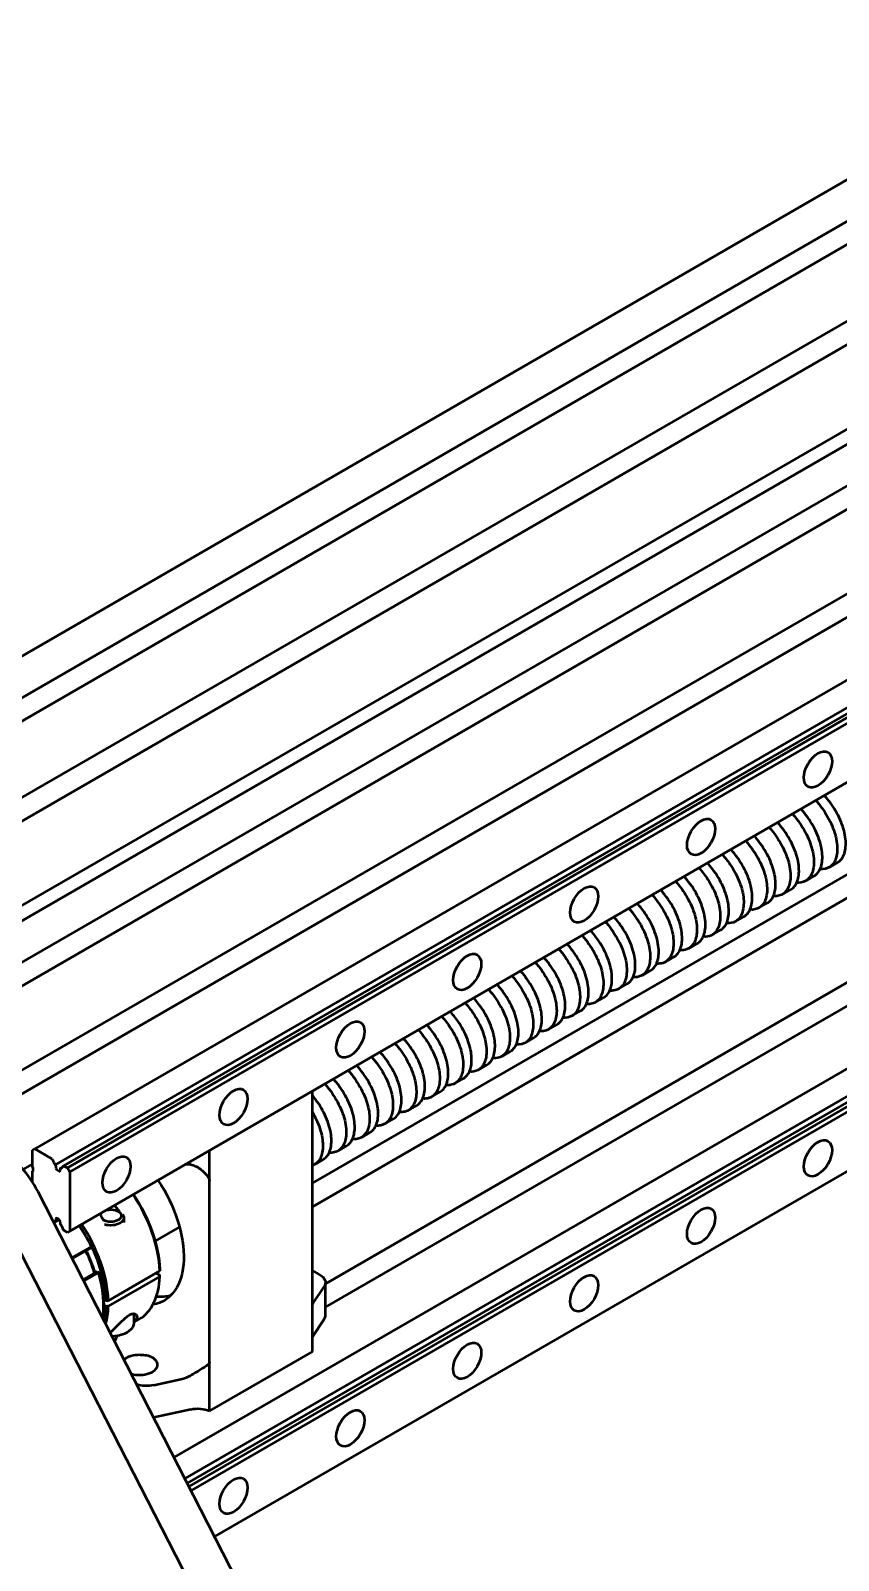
# Model space of a CAD drawing. Header units: millimetres. Extents: x 0 to 420, y 0 to 297.
# Drawn here: x 128.9 to 169.7, y 152.7 to 229.8 of the extents above; entities that cross this region are included whole.
import ezdxf

# ---------------------------------------------------------------- set-up
doc = ezdxf.new("R2010")
doc.units = ezdxf.units.MM
doc.header["$LTSCALE"] = 0.75
doc.layers.add('Visible', color=7, linetype='Continuous', lineweight=50)

msp = doc.modelspace()

# ---------------------------------------------------------------- linework, layer by layer
at = {"layer": 'Visible', "extrusion": (0, 0.816497, 0.57735)}
for p, q in [((82.363, 171.619, -30.398), (194.556, 236.394, -122.003)), ((84.176, 170.572, -29.444), (194.556, 234.3, -119.569)), ((85.203, 169.98, -27.912), (194.556, 233.115, -117.198)), ((88.537, 168.055, -29.273), (194.556, 229.265, -115.837)), ((89.563, 167.462, -31.643), (194.556, 228.079, -117.369)), ((117.208, 179.165, -56.532), (194.556, 223.821, -119.686)), ((117.923, 178.816, 59.712), (194.556, 223.06, -2.858)), ((119.736, 177.769, 60.667), (194.556, 220.966, -0.423)), ((120.763, 177.176, 62.199), (194.556, 219.781, 1.947)), ((124.45, 175.047, 64.516), (194.556, 215.523, 7.275)), ((125.477, 174.455, 66.048), (194.556, 214.337, 9.645)), ((194.002, 210.862, 12.326), (129.148, 173.419, 65.279)), ((194.446, 209.729, 13.507), (130.179, 172.624, 65.981)), ((194.556, 209.489, 14.226), (130.597, 172.562, 66.448)), ((194.556, 209.276, 14.569), (130.799, 172.466, 66.627)), ((194.556, 209.005, 14.665), (130.916, 172.262, 66.627)), ((194.556, 206.02, 12.555), (130.916, 169.277, 64.516)), ((143.145, 171.688, 27.697), (194.541, 201.361, -14.268)), ((143.145, 170.503, 30.068), (194.556, 200.185, -11.909)), ((143.803, 166.625, 34.858), (194.556, 195.927, -6.582)), ((143.803, 165.439, 37.228), (194.556, 194.741, -4.211)), ((194.002, 191.266, -1.53), (136.17, 157.877, 45.689)), ((194.446, 190.133, -0.349), (136.719, 156.804, 46.785)), ((194.556, 189.893, 0.369), (136.839, 156.57, 47.495)), ((194.556, 189.68, 0.713), (136.923, 156.406, 47.77)), ((194.556, 189.409, 0.809), (137.03, 156.196, 47.778)), ((169.188, 187.611, 17.704), (169.618, 187.859, 17.353)), ((168.009, 186.93, 18.667), (168.439, 187.179, 18.315)), ((194.556, 186.424, -1.302), (138.21, 153.892, 44.704)), ((165.652, 185.569, 20.591), (166.082, 185.818, 20.24)), ((166.83, 186.25, 19.629), (167.261, 186.498, 19.278)), ((164.473, 184.889, 21.553), (164.904, 185.137, 21.202)), ((163.295, 184.209, 22.516), (163.725, 184.457, 22.164)), ((162.116, 183.528, 23.478), (162.547, 183.776, 23.127)), ((160.938, 182.848, 24.44), (161.368, 183.096, 24.089)), ((159.759, 182.167, 25.402), (160.19, 182.416, 25.051)), ((158.581, 181.487, 26.365), (159.011, 181.735, 26.013)), ((157.402, 180.806, 27.327), (157.833, 181.055, 26.976)), ((155.045, 179.446, 29.251), (155.476, 179.694, 28.9)), ((156.224, 180.126, 28.289), (156.654, 180.374, 27.938)), ((153.867, 178.765, 30.214), (154.297, 179.014, 29.862)), ((152.688, 178.085, 31.176), (153.119, 178.333, 30.825)), ((151.51, 177.404, 32.138), (151.94, 177.653, 31.787)), ((150.331, 176.724, 33.1), (150.761, 176.972, 32.749)), ((143.145, 174.806, 48.771), (143.145, 176.338, 49.854)), ((149.153, 176.044, 34.063), (149.583, 176.292, 33.711)), ((147.974, 175.363, 35.025), (148.404, 175.611, 34.674)), ((143.145, 165.661, 42.305), (143.145, 174.806, 48.771)), ((145.617, 174.002, 36.949), (146.047, 174.251, 36.598)), ((146.796, 174.683, 35.987), (147.226, 174.931, 35.636)), ((144.439, 173.322, 37.912), (144.869, 173.57, 37.56)), ((129.031, 173.351, 65.087), (129.148, 173.419, 65.279)), ((129.031, 172.51, 64.492), (129.031, 173.351, 65.087)), ((129.148, 173.419, 65.279), (130.004, 172.925, 65.978)), ((137.959, 171.812, 53.005), (137.959, 173.344, 54.088)), ((143.26, 172.641, 38.874), (143.69, 172.89, 38.523)), ((128.563, 172.387, 64.889), (129.031, 172.657, 64.507)), ((129.054, 172.306, 64.32), (129.031, 172.293, 64.339)), ((129.031, 171.762, 63.963), (129.031, 172.293, 64.339)), ((130.208, 172.555, 65.967), (130.215, 172.458, 65.906)), ((130.274, 172.362, 65.91), (130.38, 172.3, 65.997)), ((130.439, 172.329, 66.089), (130.446, 172.424, 66.165)), ((130.565, 172.515, 66.126), (130.463, 172.456, 66.209)), ((130.638, 172.558, 66.496), (130.799, 172.466, 66.627)), ((130.799, 172.466, 66.627), (130.916, 172.262, 66.627)), ((130.916, 172.262, 66.627), (130.916, 169.277, 64.516)), ((153.929, 123.186, 64.728), (129.316, 171.265, 68.582)), ((137.959, 162.668, 46.539), (137.959, 171.812, 53.005)), ((152.043, 122.097, 66.268), (127.431, 170.177, 70.121)), ((130.385, 169.855, 63.453), (130.117, 169.701, 63.671)), ((130.362, 169.868, 63.836), (130.191, 169.769, 63.976)), ((130.215, 169.891, 64.092), (130.208, 169.802, 64.02)), ((130.38, 169.858, 64.27), (130.274, 169.92, 64.183)), ((130.446, 169.659, 64.21), (130.439, 169.762, 64.274)), ((133.357, 170.275, 51.837), (133.366, 170.27, 51.822)), ((133.644, 169.95, 52.072), (133.644, 169.711, 51.903)), ((130.799, 169.209, 64.324), (130.64, 169.301, 64.195)), ((130.916, 169.277, 64.516), (130.799, 169.209, 64.324)), ((135.221, 168.77, 45.165), (136.451, 169.48, 44.162)), ((131.025, 167.928, 54.108), (131.943, 168.458, 53.358)), ((131.935, 168.405, 53.312), (131.044, 167.891, 54.04)), ((135.45, 167.336, 49.932), (135.45, 167.267, 50.029)), ((131.59, 166.824, 53.69), (132.314, 167.243, 53.099)), ((132.361, 167.195, 53.121), (131.619, 166.767, 53.727)), ((132.314, 167.243, 53.099), (132.361, 167.195, 53.121)), ((135.45, 167.267, 50.029), (132.858, 165.771, 52.146)), ((135.45, 166.995, 49.836), (132.858, 165.498, 51.953)), ((135.273, 167.165, 49.596), (135.45, 167.063, 49.74)), ((135.45, 166.995, 49.836), (135.45, 167.063, 49.74)), ((143.51, 167.083, 38.562), (143.145, 167.294, 38.263)), ((143.803, 165.042, 37.984), (143.803, 166.675, 39.139)), ((132.616, 165.842, 52.044), (132.74, 165.771, 52.145)), ((143.184, 165.639, 40.605), (143.737, 166.468, 39.432)), ((132.624, 165.565, 52.147), (132.624, 165.497, 52.243)), ((132.624, 165.565, 51.858), (132.74, 165.498, 51.953)), ((134.144, 165.118, 48.655), (134.144, 164.667, 48.337)), ((143.145, 163.212, 40.573), (143.145, 165.661, 42.305)), ((134.144, 164.684, 47.27), (134.417, 164.841, 47.047)), ((143.737, 164.835, 38.278), (143.145, 163.947, 39.534)), ((133.206, 163.779, 43.235), (133.174, 163.73, 43.304)), ((143.145, 163.212, 40.573), (137.959, 160.218, 44.807)), ((137.959, 160.218, 44.807), (137.959, 162.668, 46.539)), ((135.148, 161.509, 46.444), (136.584, 161.828, 45.993)), ((137.012, 160.29, 44.705), (135.148, 159.876, 45.29))]:
    msp.add_line(p, q, dxfattribs=at)
at = {"layer": 'Visible', "extrusion": (0.707107, -0.408248, 0.57735)}
for centre in [(251.061, -0.335, 60.713), (245.169, 5.558, 60.713), (239.276, 11.451, 60.713), (233.384, 17.343, 60.713), (227.491, 23.236, 60.713), (221.599, 29.128, 60.713), (234.091, -17.305, 60.713), (215.706, 35.021, 60.713), (228.198, -11.413, 60.713), (222.306, -5.52, 60.713), (216.413, 0.373, 60.713), (210.521, 6.265, 60.713), (204.628, 12.158, 60.713)]:
    msp.add_circle(centre, 1, dxfattribs=at)
at = {"layer": 'Visible', "extrusion": (-0.707107, -0.408248, 0.57735)}
for centre, radius, start, end in [((-83.953, 166.774, -121.764), 3.333, 85, 135), ((-84.514, 169.179, -124.43), 0.399, 247.93272, 285.56991), ((-84.859, 166.808, -124.43), 0.166, 351.8699, 98.1301), ((-84.192, 168.768, -124.43), 0.0831, 230, 315), ((-84.085, 168.874, -124.43), 0.0831, 315, 40), ((-84.507, 169.181, -124.43), 0.399, 347.19761, 22.70615), ((-80.548, 153.208, -135.18), 5, 46.91021, 96.79855), ((-81.545, 166.22, -124.43), 0.399, 165.60895, 186.7879), ((-81.959, 166.535, -124.43), 0.0831, 135, 220), ((-81.853, 166.642, -124.43), 0.0831, 50, 135), ((-81.545, 166.22, -124.43), 0.399, 67.28693, 102.80239), ((-80.548, 153.208, -131.514), 5, 46.91021, 96.79855), ((-77.602, 156.154, -130.93), 3, 138.99758, 139.27107), ((-80.548, 153.208, -130.93), 5, 68.71679, 81.28321), ((-80.548, 153.208, -131.43), 4.917, 46.9426, 80.13517), ((-81.627, 157.232, -130.93), 3, 10.72893, 11.00242), ((-80.548, 153.208, -131.18), 5, 36.07147, 67.24667), ((-80.548, 153.208, -135.18), 5, 360, 43.08979), ((-80.548, 153.208, -131.43), 4.917, 31.61964, 43.0574), ((-80.548, 153.208, -131.514), 5, 29.26892, 43.08979)]:
    msp.add_arc(centre, radius, start, end, dxfattribs=at)
at = {"layer": 'Visible', "extrusion": (0.707107, 0.408248, -0.57735)}
for centre, radius, start, end in [((84.696, 168.733, 124.43), 0.0831, 45, 112.72283), ((84.387, 168.715, 124.43), 0.0831, 75.60895, 130), ((84.037, 169.075, 124.43), 0.0831, 320, 12.80239), ((84.062, 169.367, 124.43), 0.0831, 337.29385, 44.99918), ((80.568, 153.182, 137.092), 4.833, 83.20396, 191.90961), ((80.548, 153.208, 135.264), 4.917, 83.08567, 133.0574), ((82.012, 166.34, 124.43), 0.0831, 140, 194.39105), ((81.652, 166.69, 124.43), 0.0831, 257.19761, 310), ((81.359, 166.665, 124.43), 0.0831, 223.3194, 292.71307), ((80.548, 153.208, 131.347), 5, 83.20145, 97.46694), ((80.548, 153.208, 131.014), 4.917, 98.71679, 111.28321), ((80.548, 153.208, 131.264), 4.917, 113.58398, 135), ((80.568, 153.182, 138.092), 4.833, 188.41245, 202.16795)]:
    msp.add_arc(centre, radius, start, end, dxfattribs=at)
at = {"layer": 'Visible', "extrusion": (-8e-15, -0.816497, -0.57735)}
for centre, radius, start, end in [((132.977, -55.604, -168.957), 0.537, 245.1774, 130.68842), ((132.977, -55.604, -168.957), 0.537, 196.84703, 204.8226), ((132.977, -55.604, -168.827), 0.667, 332.5538, 117.4462)]:
    msp.add_arc(centre, radius, start, end, dxfattribs=at)
at = {"layer": 'Visible', "extrusion": (-0.721792, -0.692092, 0.005047)}
msp.add_arc((-41.919, 50.839, -210.983), 13.274, 14.01359, 14.60944, dxfattribs=at)
at = {"layer": 'Visible', "extrusion": (0, -0.816497, -0.57735)}
for centre, radius, start, end in [((142.803, -64.273, -158.687), 1, 315, 21.03751), ((134.424, -57.096, -158.687), 0.9, 210.83531, 272.79455), ((134.424, -57.096, -158.687), 0.9, 357.20545, 116.23446), ((134.789, -56.259, -158.687), 1, 68.96249, 119.88715), ((137.371, -55.109, -156.687), 1, 248.96249, 306.06796)]:
    msp.add_arc(centre, radius, start, end, dxfattribs=at)
at = {"layer": 'Visible', "extrusion": (0, 0.816497, 0.57735)}
for centre, start, end in [((-142.803, -64.273, 156.687), 158.96249, 180), ((-134.789, -56.259, 156.687), 110.94266, 111.03751)]:
    msp.add_arc(centre, 1, start, end, dxfattribs=at)
at = {"layer": 'Visible', "extrusion": (0.358979, -0.538867, 0.762073)}
for centre, start_param, end_param in [((136.584, 171.79, 53.037), 4.280854, 4.577396), ((136.584, 162.645, 46.571), 1.570796, 2.002331)]:
    msp.add_ellipse(centre, major_axis=(-1.021, -0.227, 0.321), ratio=0.913812, start_param=start_param, end_param=end_param, dxfattribs=at)
at = {"layer": 'Visible', "extrusion": (-3.3e-15, -0.816497, -0.57735)}
msp.add_ellipse((132.799, 165.737, 52.194), major_axis=(0.059, -0.034, 0.0481), ratio=0.999438, start_param=3.14161, end_param=4.712375, dxfattribs=at)
at = {"layer": 'Visible', "extrusion": (-3.9e-15, -0.816497, -0.57735)}
msp.add_ellipse((132.799, 165.464, 52.001), major_axis=(0.059, -0.034, 0.0481), ratio=0.999438, start_param=3.14161, end_param=4.712375, dxfattribs=at)
at = {"layer": 'Visible', "extrusion": (0.933346, -0.207257, 0.293105)}
msp.add_ellipse((143.184, 166.455, 41.182), major_axis=(-0.393, -0.59, 0.834), ratio=0.913812, start_param=1.470629, end_param=1.570796, dxfattribs=at)
at = {"layer": 'Visible', "extrusion": (-0.933346, 0.207257, -0.293105)}
msp.add_ellipse((133.206, 164.595, 43.812), major_axis=(-0.393, -0.59, 0.834), ratio=0.913812, start_param=4.64341, end_param=4.712389, dxfattribs=at)
at = {"layer": 'Visible'}
for points, knots in [([(169.618, 187.859, 17.353), (169.717, 187.916, 17.556), (169.8, 187.999, 17.758), (169.966, 188.271, 18.26), (170.021, 188.489, 18.545), (170.035, 188.992, 19.033), (169.997, 189.268, 19.234), (169.825, 189.855, 19.558), (169.69, 190.161, 19.672), (169.354, 190.734, 19.787), (169.163, 190.997, 19.794), (168.95, 191.236, 19.753)], [-81.792717, -81.792717, -81.792717, -81.792717, -81.580979, -81.580979, -81.254903, -81.254903, -80.945991, -80.945991, -80.628518, -80.628518, -80.33603, -80.33603, -80.33603, -80.33603]), ([(168.439, 187.179, 18.315), (168.525, 187.228, 18.49), (168.598, 187.296, 18.664), (168.763, 187.532, 19.131), (168.827, 187.732, 19.413), (168.863, 188.21, 19.912), (168.837, 188.484, 20.125), (168.685, 189.073, 20.475), (168.557, 189.385, 20.603), (168.224, 189.984, 20.744), (168.024, 190.267, 20.76), (167.79, 190.534, 20.719), (167.78, 190.545, 20.717), (167.771, 190.555, 20.715)], [-76.708253, -76.708253, -76.708253, -76.708253, -76.527085, -76.527085, -76.213718, -76.213718, -75.90294, -75.90294, -75.581355, -75.581355, -75.271841, -75.271841, -75.259087, -75.259087, -75.259087, -75.259087]), ([(168.519, 190.987, 20.104), (168.567, 190.934, 20.113), (168.614, 190.879, 20.12), (168.887, 190.544, 20.146), (169.084, 190.24, 20.108), (169.385, 189.629, 19.918), (169.49, 189.329, 19.773), (169.605, 188.758, 19.395), (169.613, 188.494, 19.166), (169.541, 188.039, 18.635), (169.458, 187.854, 18.338), (169.214, 187.601, 17.735), (169.058, 187.531, 17.435), (168.829, 187.516, 17.078), (168.784, 187.516, 17.01), (168.737, 187.52, 16.942)], [-31.158183, -31.158183, -31.158183, -31.158183, -31.092457, -31.092457, -30.767832, -30.767832, -30.455364, -30.455364, -30.142195, -30.142195, -29.821663, -29.821663, -29.513189, -29.513189, -29.439364, -29.439364, -29.439364, -29.439364]), ([(167.261, 186.498, 19.278), (167.332, 186.539, 19.423), (167.395, 186.593, 19.568), (167.562, 186.8, 20.011), (167.634, 186.992, 20.297), (167.686, 187.456, 20.808), (167.67, 187.722, 21.027), (167.537, 188.305, 21.394), (167.418, 188.617, 21.533), (167.098, 189.222, 21.695), (166.904, 189.509, 21.721), (166.653, 189.807, 21.688), (166.623, 189.841, 21.683), (166.592, 189.875, 21.677)], [-71.63854, -71.63854, -71.63854, -71.63854, -71.487694, -71.487694, -71.173244, -71.173244, -70.864314, -70.864314, -70.541504, -70.541504, -70.23079, -70.23079, -70.1894, -70.1894, -70.1894, -70.1894]), ([(167.341, 190.307, 21.066), (167.411, 190.229, 21.08), (167.479, 190.148, 21.088), (167.765, 189.781, 21.102), (167.954, 189.476, 21.052), (168.238, 188.866, 20.844), (168.335, 188.568, 20.691), (168.433, 188.003, 20.297), (168.432, 187.743, 20.058), (168.342, 187.303, 19.514), (168.251, 187.129, 19.215), (167.993, 186.897, 18.612), (167.831, 186.838, 18.314), (167.615, 186.836, 17.988), (167.587, 186.838, 17.946), (167.559, 186.84, 17.905)], [-36.245039, -36.245039, -36.245039, -36.245039, -36.149048, -36.149048, -35.825235, -35.825235, -35.513553, -35.513553, -35.197275, -35.197275, -34.877732, -34.877732, -34.569649, -34.569649, -34.524173, -34.524173, -34.524173, -34.524173]), ([(164.984, 188.946, 22.991), (165.099, 188.819, 23.013), (165.207, 188.683, 23.021), (165.515, 188.252, 23.004), (165.688, 187.944, 22.933), (165.938, 187.34, 22.687), (166.017, 187.048, 22.518), (166.08, 186.494, 22.093), (166.062, 186.242, 21.833), (165.935, 185.835, 21.264), (165.828, 185.683, 20.961), (165.549, 185.501, 20.373), (165.385, 185.463, 20.095), (165.202, 185.479, 19.829)], [-46.390577, -46.390577, -46.390577, -46.390577, -46.233533, -46.233533, -45.91196, -45.91196, -45.60247, -45.60247, -45.278896, -45.278896, -44.962216, -44.962216, -44.670877, -44.670877, -44.670877, -44.670877]), ([(166.082, 185.818, 20.24), (166.139, 185.85, 20.355), (166.19, 185.891, 20.47), (166.357, 186.07, 20.887), (166.438, 186.253, 21.179), (166.507, 186.702, 21.701), (166.5, 186.961, 21.927), (166.386, 187.536, 22.31), (166.276, 187.848, 22.46), (165.971, 188.457, 22.644), (165.782, 188.749, 22.68), (165.516, 189.078, 22.657), (165.465, 189.137, 22.65), (165.414, 189.195, 22.64)], [-66.560217, -66.560217, -66.560217, -66.560217, -66.439892, -66.439892, -66.122873, -66.122873, -65.8138, -65.8138, -65.488231, -65.488231, -65.174856, -65.174856, -65.104279, -65.104279, -65.104279, -65.104279]), ([(166.162, 189.627, 22.028), (166.255, 189.523, 22.046), (166.344, 189.414, 22.055), (166.643, 189.014, 22.054), (166.823, 188.707, 21.993), (167.091, 188.1, 21.765), (167.178, 187.805, 21.604), (167.258, 187.246, 21.194), (167.248, 186.989, 20.944), (167.139, 186.566, 20.387), (167.04, 186.403, 20.086), (166.767, 186.195, 19.483), (166.599, 186.147, 19.188), (166.398, 186.158, 18.893), (166.389, 186.159, 18.88), (166.38, 186.16, 18.867)], [-41.3171, -41.3171, -41.3171, -41.3171, -41.189789, -41.189789, -40.867847, -40.867847, -40.55798, -40.55798, -40.238898, -40.238898, -39.921486, -39.921486, -39.615043, -39.615043, -39.600624, -39.600624, -39.600624, -39.600624]), ([(163.806, 188.266, 23.953), (163.944, 188.111, 23.979), (164.074, 187.945, 23.986), (164.392, 187.479, 23.948), (164.556, 187.171, 23.867), (164.787, 186.57, 23.601), (164.856, 186.282, 23.424), (164.899, 185.742, 22.986), (164.873, 185.499, 22.722), (164.731, 185.112, 22.148), (164.617, 184.97, 21.844), (164.34, 184.814, 21.284), (164.189, 184.784, 21.032), (164.023, 184.799, 20.792)], [-51.481014, -51.481014, -51.481014, -51.481014, -51.291109, -51.291109, -50.971137, -50.971137, -50.662627, -50.662627, -50.340292, -50.340292, -50.022934, -50.022934, -49.757122, -49.757122, -49.757122, -49.757122]), ([(164.904, 185.137, 21.202), (164.947, 185.162, 21.29), (164.987, 185.192, 21.378), (165.153, 185.347, 21.771), (165.241, 185.522, 22.067), (165.326, 185.956, 22.599), (165.327, 186.209, 22.831), (165.231, 186.775, 23.227), (165.13, 187.082, 23.385), (164.842, 187.691, 23.589), (164.66, 187.987, 23.636), (164.379, 188.348, 23.624), (164.308, 188.433, 23.616), (164.235, 188.514, 23.602)], [-61.473248, -61.473248, -61.473248, -61.473248, -61.381863, -61.381863, -61.06593, -61.06593, -60.75953, -60.75953, -60.438682, -60.438682, -60.12611, -60.12611, -60.026636, -60.026636, -60.026636, -60.026636]), ([(162.627, 187.586, 24.915), (162.79, 187.404, 24.946), (162.939, 187.208, 24.95), (163.265, 186.707, 24.89), (163.42, 186.399, 24.797), (163.633, 185.802, 24.513), (163.691, 185.518, 24.329), (163.717, 184.99, 23.876), (163.682, 184.755, 23.605), (163.523, 184.387, 23.024), (163.402, 184.256, 22.72), (163.128, 184.128, 22.19), (162.992, 184.106, 21.967), (162.845, 184.118, 21.754)], [-56.550988, -56.550988, -56.550988, -56.550988, -56.329433, -56.329433, -56.012076, -56.012076, -55.705907, -55.705907, -55.385266, -55.385266, -55.070875, -55.070875, -54.836064, -54.836064, -54.836064, -54.836064]), ([(163.725, 184.457, 22.164), (163.754, 184.474, 22.224), (163.782, 184.493, 22.283), (163.944, 184.623, 22.649), (164.041, 184.789, 22.948), (164.143, 185.209, 23.491), (164.151, 185.455, 23.73), (164.074, 186.012, 24.141), (163.982, 186.318, 24.308), (163.71, 186.928, 24.532), (163.533, 187.227, 24.589), (163.24, 187.62, 24.591), (163.15, 187.73, 24.582), (163.057, 187.834, 24.564)], [-56.411718, -56.411718, -56.411718, -56.411718, -56.350493, -56.350493, -56.034211, -56.034211, -55.728628, -55.728628, -55.408437, -55.408437, -55.095296, -55.095296, -54.96792, -54.96792, -54.96792, -54.96792]), ([(161.449, 186.905, 25.877), (161.635, 186.698, 25.913), (161.804, 186.47, 25.913), (162.135, 185.936, 25.829), (162.281, 185.628, 25.725), (162.475, 185.035, 25.423), (162.524, 184.755, 25.231), (162.531, 184.239, 24.763), (162.488, 184.013, 24.486), (162.312, 183.665, 23.899), (162.184, 183.545, 23.595), (161.915, 183.442, 23.096), (161.795, 183.427, 22.902), (161.666, 183.438, 22.716)], [-61.61071, -61.61071, -61.61071, -61.61071, -61.3571, -61.3571, -61.040953, -61.040953, -60.735113, -60.735113, -60.414668, -60.414668, -60.101756, -60.101756, -59.896832, -59.896832, -59.896832, -59.896832]), ([(162.547, 183.776, 23.127), (162.56, 183.784, 23.154), (162.574, 183.793, 23.182), (162.731, 183.899, 23.518), (162.837, 184.055, 23.822), (162.956, 184.458, 24.376), (162.973, 184.698, 24.622), (162.915, 185.245, 25.049), (162.834, 185.548, 25.225), (162.578, 186.159, 25.47), (162.408, 186.461, 25.539), (162.103, 186.888, 25.557), (161.994, 187.025, 25.548), (161.879, 187.154, 25.526)], [-51.353219, -51.353219, -51.353219, -51.353219, -51.324458, -51.324458, -51.006436, -51.006436, -50.699774, -50.699774, -50.378838, -50.378838, -50.063656, -50.063656, -49.905862, -49.905862, -49.905862, -49.905862]), ([(160.27, 186.225, 26.84), (160.476, 185.994, 26.88), (160.663, 185.739, 26.874), (160.998, 185.174, 26.767), (161.135, 184.868, 26.655), (161.313, 184.279, 26.337), (161.353, 184.002, 26.138), (161.345, 183.498, 25.656), (161.293, 183.279, 25.375), (161.103, 182.95, 24.783), (160.968, 182.84, 24.479), (160.706, 182.758, 24.008), (160.6, 182.748, 23.84), (160.488, 182.758, 23.678)], [-66.682286, -66.682286, -66.682286, -66.682286, -66.399272, -66.399272, -66.082951, -66.082951, -65.775654, -65.775654, -65.454057, -65.454057, -65.141167, -65.141167, -64.962294, -64.962294, -64.962294, -64.962294]), ([(161.368, 183.096, 24.089), (161.518, 183.183, 24.395), (161.631, 183.328, 24.7), (161.768, 183.712, 25.262), (161.792, 183.945, 25.516), (161.753, 184.483, 25.957), (161.681, 184.783, 26.142), (161.442, 185.395, 26.407), (161.279, 185.699, 26.486), (160.964, 186.158, 26.522), (160.836, 186.321, 26.514), (160.7, 186.473, 26.488)], [-46.274703, -46.274703, -46.274703, -46.274703, -45.956303, -45.956303, -45.647215, -45.647215, -45.325886, -45.325886, -45.009722, -45.009722, -44.823467, -44.823467, -44.823467, -44.823467]), ([(159.011, 181.735, 26.013), (159.133, 181.805, 26.261), (159.23, 181.914, 26.509), (159.384, 182.229, 27.033), (159.425, 182.449, 27.299), (159.419, 182.964, 27.769), (159.368, 183.255, 27.968), (159.165, 183.86, 28.271), (159.016, 184.169, 28.371), (158.686, 184.695, 28.448), (158.522, 184.913, 28.447), (158.343, 185.112, 28.413)], [-36.144718, -36.144718, -36.144718, -36.144718, -35.887781, -35.887781, -35.578154, -35.578154, -35.261115, -35.261115, -34.943837, -34.943837, -34.699994, -34.699994, -34.699994, -34.699994]), ([(159.091, 185.544, 27.802), (159.32, 185.288, 27.846), (159.524, 185.004, 27.835), (159.86, 184.409, 27.702), (159.989, 184.104, 27.58), (160.15, 183.52, 27.245), (160.181, 183.246, 27.039), (160.155, 182.753, 26.542), (160.094, 182.542, 26.253), (159.887, 182.233, 25.655), (159.746, 182.134, 25.351), (159.491, 182.075, 24.913), (159.403, 182.069, 24.775), (159.31, 182.077, 24.64)], [-71.767793, -71.767793, -71.767793, -71.767793, -71.455481, -71.455481, -71.140105, -71.140105, -70.831824, -70.831824, -70.50799, -70.50799, -70.196286, -70.196286, -70.047964, -70.047964, -70.047964, -70.047964]), ([(160.19, 182.416, 25.051), (160.325, 182.494, 25.328), (160.431, 182.62, 25.603), (160.577, 182.968, 26.147), (160.61, 183.194, 26.407), (160.587, 183.723, 26.865), (160.525, 184.022, 27.058), (160.302, 184.633, 27.342), (160.146, 184.94, 27.431), (159.822, 185.43, 27.485), (159.678, 185.618, 27.48), (159.522, 185.793, 27.451)], [-41.202662, -41.202662, -41.202662, -41.202662, -40.916274, -40.916274, -40.607554, -40.607554, -40.286592, -40.286592, -39.970563, -39.970563, -39.757673, -39.757673, -39.757673, -39.757673]), ([(157.833, 181.055, 26.976), (157.94, 181.117, 27.194), (158.028, 181.209, 27.413), (158.188, 181.491, 27.915), (158.238, 181.703, 28.188), (158.249, 182.204, 28.67), (158.208, 182.488, 28.874), (158.025, 183.087, 29.196), (157.885, 183.398, 29.308), (157.549, 183.958, 29.41), (157.366, 184.206, 29.414), (157.164, 184.432, 29.375)], [-31.078894, -31.078894, -31.078894, -31.078894, -30.851215, -30.851215, -30.539228, -30.539228, -30.224211, -30.224211, -29.904278, -29.904278, -29.627911, -29.627911, -29.627911, -29.627911]), ([(157.913, 184.864, 28.764), (157.929, 184.846, 28.767), (157.945, 184.827, 28.77), (158.193, 184.541, 28.81), (158.397, 184.245, 28.789), (158.722, 183.64, 28.632), (158.842, 183.336, 28.501), (158.984, 182.757, 28.149), (159.006, 182.487, 27.934), (158.962, 182.009, 27.423), (158.892, 181.808, 27.131), (158.67, 181.521, 26.53), (158.523, 181.433, 26.227), (158.277, 181.393, 25.821), (158.206, 181.39, 25.711), (158.131, 181.397, 25.603)], [-76.831531, -76.831531, -76.831531, -76.831531, -76.80952, -76.80952, -76.489056, -76.489056, -76.175682, -76.175682, -75.866761, -75.866761, -75.545098, -75.545098, -75.235496, -75.235496, -75.116816, -75.116816, -75.116816, -75.116816]), ([(156.654, 180.374, 27.938), (156.747, 180.428, 28.127), (156.825, 180.503, 28.315), (156.989, 180.754, 28.794), (157.048, 180.958, 29.073), (157.076, 181.444, 29.567), (157.046, 181.721, 29.777), (156.883, 182.313, 30.118), (156.751, 182.625, 30.241), (156.412, 183.22, 30.371), (156.211, 183.499, 30.381), (155.986, 183.751, 30.338)], [-25.989841, -25.989841, -25.989841, -25.989841, -25.793234, -25.793234, -25.479814, -25.479814, -25.167305, -25.167305, -24.845731, -24.845731, -24.537899, -24.537899, -24.537899, -24.537899]), ([(156.734, 184.183, 29.727), (156.772, 184.141, 29.734), (156.809, 184.098, 29.74), (157.066, 183.789, 29.77), (157.258, 183.5, 29.74), (157.573, 182.894, 29.57), (157.689, 182.582, 29.427), (157.815, 182.002, 29.055), (157.828, 181.738, 28.833), (157.769, 181.28, 28.318), (157.695, 181.09, 28.03), (157.461, 180.816, 27.423), (157.303, 180.735, 27.11), (157.061, 180.712, 26.726), (157.008, 180.712, 26.645), (156.953, 180.716, 26.565)], [-81.896148, -81.896148, -81.896148, -81.896148, -81.844556, -81.844556, -81.533554, -81.533554, -81.210448, -81.210448, -80.902179, -80.902179, -80.58748, -80.58748, -80.266631, -80.266631, -80.178666, -80.178666, -80.178666, -80.178666]), ([(154.377, 182.823, 31.651), (154.457, 182.733, 31.666), (154.534, 182.64, 31.675), (154.819, 182.268, 31.683), (155, 181.972, 31.632), (155.283, 181.362, 31.421), (155.38, 181.055, 31.26), (155.47, 180.493, 30.859), (155.467, 180.242, 30.625), (155.376, 179.812, 30.089), (155.285, 179.64, 29.792), (155.02, 179.405, 29.175), (154.846, 179.346, 28.863), (154.63, 179.353, 28.54), (154.612, 179.354, 28.515), (154.595, 179.355, 28.49)], [-92.020135, -92.020135, -92.020135, -92.020135, -91.911609, -91.911609, -91.600202, -91.600202, -91.280969, -91.280969, -90.976234, -90.976234, -90.661547, -90.661547, -90.340424, -90.340424, -90.31299, -90.31299, -90.31299, -90.31299]), ([(155.476, 179.694, 28.9), (155.555, 179.74, 29.061), (155.624, 179.802, 29.223), (155.79, 180.024, 29.679), (155.857, 180.221, 29.963), (155.901, 180.693, 30.468), (155.879, 180.963, 30.683), (155.735, 181.549, 31.041), (155.611, 181.861, 31.174), (155.284, 182.463, 31.324), (155.087, 182.748, 31.344), (154.845, 183.029, 31.307), (154.826, 183.05, 31.304), (154.807, 183.071, 31.3)], [-20.914921, -20.914921, -20.914921, -20.914921, -20.747284, -20.747284, -20.433577, -20.433577, -20.123838, -20.123838, -19.801853, -19.801853, -19.491943, -19.491943, -19.466434, -19.466434, -19.466434, -19.466434]), ([(155.556, 183.503, 30.689), (155.614, 183.438, 30.7), (155.671, 183.371, 30.708), (155.942, 183.031, 30.728), (156.129, 182.738, 30.688), (156.429, 182.128, 30.497), (156.536, 181.816, 30.344), (156.644, 181.243, 29.955), (156.648, 180.986, 29.727), (156.573, 180.543, 29.201), (156.49, 180.362, 28.908), (156.24, 180.108, 28.296), (156.075, 180.039, 27.984), (155.846, 180.032, 27.633), (155.81, 180.033, 27.58), (155.774, 180.036, 27.527)], [-86.971412, -86.971412, -86.971412, -86.971412, -86.891803, -86.891803, -86.580125, -86.580125, -86.256321, -86.256321, -85.949617, -85.949617, -85.63436, -85.63436, -85.313629, -85.313629, -85.255784, -85.255784, -85.255784, -85.255784]), ([(153.199, 182.142, 32.613), (153.3, 182.029, 32.633), (153.396, 181.91, 32.642), (153.694, 181.505, 32.634), (153.868, 181.205, 32.573), (154.135, 180.595, 32.341), (154.223, 180.29, 32.171), (154.293, 179.736, 31.755), (154.282, 179.492, 31.514), (154.174, 179.079, 30.967), (154.074, 178.916, 30.665), (153.795, 178.705, 30.05), (153.618, 178.658, 29.743), (153.417, 178.675, 29.452), (153.417, 178.675, 29.452), (153.417, 178.675, 29.452)], [-97.058049, -97.058049, -97.058049, -97.058049, -96.920528, -96.920528, -96.608036, -96.608036, -96.288978, -96.288978, -95.984416, -95.984416, -95.668891, -95.668891, -95.352119, -95.352119, -95.351898, -95.351898, -95.351898, -95.351898]), ([(154.297, 179.014, 29.862), (154.361, 179.051, 29.994), (154.419, 179.099, 30.125), (154.586, 179.292, 30.556), (154.662, 179.48, 30.845), (154.723, 179.937, 31.361), (154.711, 180.2, 31.583), (154.586, 180.779, 31.958), (154.471, 181.092, 32.102), (154.158, 181.699, 32.274), (153.966, 181.988, 32.305), (153.708, 182.3, 32.276), (153.669, 182.346, 32.27), (153.629, 182.39, 32.262)], [-15.843681, -15.843681, -15.843681, -15.843681, -15.706855, -15.706855, -15.391393, -15.391393, -15.082633, -15.082633, -14.758731, -14.758731, -14.446963, -14.446963, -14.392202, -14.392202, -14.392202, -14.392202]), ([(152.021, 181.462, 33.575), (152.143, 181.325, 33.599), (152.259, 181.178, 33.607), (152.568, 180.74, 33.583), (152.736, 180.437, 33.51), (152.985, 179.826, 33.258), (153.063, 179.524, 33.079), (153.114, 178.979, 32.647), (153.095, 178.742, 32.398), (152.969, 178.346, 31.84), (152.86, 178.193, 31.534), (152.58, 178.015, 30.949), (152.418, 177.979, 30.675), (152.238, 177.995, 30.414)], [-102.107425, -102.107425, -102.107425, -102.107425, -101.93941, -101.93941, -101.624358, -101.624358, -101.304024, -101.304024, -100.99767, -100.99767, -100.679915, -100.679915, -100.394533, -100.394533, -100.394533, -100.394533]), ([(153.118, 178.333, 30.825), (153.169, 178.362, 30.927), (153.215, 178.398, 31.029), (153.381, 178.565, 31.435), (153.466, 178.744, 31.729), (153.543, 179.186, 32.255), (153.539, 179.443, 32.484), (153.434, 180.015, 32.875), (153.327, 180.327, 33.029), (153.028, 180.937, 33.222), (152.842, 181.231, 33.263), (152.569, 181.573, 33.244), (152.511, 181.643, 33.236), (152.45, 181.71, 33.224)], [-10.754868, -10.754868, -10.754868, -10.754868, -10.648359, -10.648359, -10.332186, -10.332186, -10.024769, -10.024769, -9.700011, -9.700011, -9.387415, -9.387415, -9.304852, -9.304852, -9.304852, -9.304852]), ([(150.842, 180.782, 34.538), (150.985, 180.622, 34.565), (151.118, 180.451, 34.571), (151.436, 179.981, 34.53), (151.597, 179.676, 34.448), (151.831, 179.065, 34.176), (151.899, 178.765, 33.989), (151.933, 178.23, 33.542), (151.906, 177.999, 33.286), (151.763, 177.619, 32.718), (151.646, 177.477, 32.41), (151.367, 177.328, 31.853), (151.22, 177.3, 31.609), (151.06, 177.314, 31.376)], [-107.158827, -107.158827, -107.158827, -107.158827, -106.964954, -106.964954, -106.650975, -106.650975, -106.332216, -106.332216, -106.025361, -106.025361, -105.706515, -105.706515, -105.451507, -105.451507, -105.451507, -105.451507]), ([(151.94, 177.653, 31.787), (151.977, 177.674, 31.862), (152.012, 177.699, 31.938), (152.176, 177.843, 32.319), (152.268, 178.014, 32.616), (152.361, 178.442, 33.153), (152.365, 178.692, 33.388), (152.277, 179.254, 33.791), (152.18, 179.561, 33.952), (151.899, 180.17, 34.165), (151.719, 180.467, 34.217), (151.433, 180.843, 34.211), (151.354, 180.938, 34.202), (151.272, 181.03, 34.187)], [-5.685498, -5.685498, -5.685498, -5.685498, -5.607476, -5.607476, -5.291747, -5.291747, -4.986124, -4.986124, -4.665935, -4.665935, -4.353474, -4.353474, -4.241798, -4.241798, -4.241798, -4.241798]), ([(149.583, 176.292, 33.711), (149.714, 176.368, 33.979), (149.817, 176.488, 34.245), (149.968, 176.832, 34.793), (150.004, 177.066, 35.064), (149.981, 177.593, 35.519), (149.923, 177.876, 35.704), (149.712, 178.473, 35.99), (149.558, 178.781, 36.084), (149.232, 179.285, 36.146), (149.08, 179.485, 36.142), (148.915, 179.669, 36.111)], [-41.952702, -41.952702, -41.952702, -41.952702, -41.677565, -41.677565, -41.359071, -41.359071, -41.054993, -41.054993, -40.739861, -40.739861, -40.516476, -40.516476, -40.516476, -40.516476]), ([(149.664, 180.101, 35.5), (149.828, 179.918, 35.531), (149.979, 179.719, 35.535), (150.305, 179.217, 35.473), (150.458, 178.909, 35.38), (150.675, 178.3, 35.089), (150.733, 178.004, 34.895), (150.75, 177.48, 34.432), (150.714, 177.256, 34.17), (150.554, 176.893, 33.592), (150.428, 176.762, 33.28), (150.152, 176.641, 32.754), (150.022, 176.622, 32.542), (149.881, 176.634, 32.339)], [-112.187609, -112.187609, -112.187609, -112.187609, -111.965491, -111.965491, -111.65116, -111.65116, -111.333773, -111.333773, -111.026829, -111.026829, -110.707918, -110.707918, -110.485516, -110.485516, -110.485516, -110.485516]), ([(151.165, 178.107, 34.41), (151.143, 178.371, 34.623), (151.074, 178.657, 34.799), (150.843, 179.254, 35.062), (150.682, 179.558, 35.143), (150.366, 180.023, 35.182), (150.235, 180.192, 35.176), (150.094, 180.35, 35.149)], [-46.3620845, -46.3620845, -46.3620845, -46.3620845, -46.0568192, -46.0568192, -45.7434944, -45.7434944, -45.5517505, -45.5517505, -45.5517505, -45.5517505]), ([(148.404, 175.611, 34.674), (148.521, 175.679, 34.911), (148.615, 175.781, 35.148), (148.774, 176.09, 35.674), (148.819, 176.316, 35.951), (148.813, 176.831, 36.421), (148.765, 177.11, 36.614), (148.573, 177.703, 36.918), (148.428, 178.01, 37.022), (148.096, 178.548, 37.109), (147.925, 178.778, 37.109), (147.737, 178.989, 37.073)], [-36.925243, -36.925243, -36.925243, -36.925243, -36.68061, -36.68061, -36.362168, -36.362168, -36.058224, -36.058224, -35.744155, -35.744155, -35.489064, -35.489064, -35.489064, -35.489064]), ([(148.485, 179.421, 36.462), (148.672, 179.212, 36.498), (148.842, 178.983, 36.498), (149.175, 178.445, 36.412), (149.321, 178.135, 36.307), (149.517, 177.532, 35.997), (149.564, 177.244, 35.797), (149.564, 176.734, 35.322), (149.519, 176.517, 35.054), (149.342, 176.172, 34.467), (149.209, 176.051, 34.153), (148.937, 175.956, 33.657), (148.824, 175.943, 33.476), (148.703, 175.953, 33.301)], [-117.216001, -117.216001, -117.216001, -117.216001, -116.962223, -116.962223, -116.646156, -116.646156, -116.332062, -116.332062, -116.023708, -116.023708, -115.703351, -115.703351, -115.5118, -115.5118, -115.5118, -115.5118]), ([(147.226, 174.931, 35.636), (147.328, 174.99, 35.844), (147.413, 175.076, 36.052), (147.578, 175.353, 36.557), (147.632, 175.573, 36.842), (147.642, 176.078, 37.328), (147.603, 176.355, 37.527), (147.426, 176.943, 37.847), (147.29, 177.25, 37.96), (146.955, 177.817, 38.07), (146.766, 178.075, 38.076), (146.558, 178.308, 38.036)], [-31.889638, -31.889638, -31.889638, -31.889638, -31.674617, -31.674617, -31.351639, -31.351639, -31.046022, -31.046022, -30.731592, -30.731592, -30.447333, -30.447333, -30.447333, -30.447333]), ([(147.306, 178.74, 37.425), (147.516, 178.505, 37.465), (147.705, 178.247, 37.459), (148.042, 177.675, 37.348), (148.179, 177.364, 37.232), (148.356, 176.767, 36.904), (148.393, 176.486, 36.698), (148.376, 175.99, 36.212), (148.323, 175.781, 35.937), (148.13, 175.454, 35.342), (147.988, 175.343, 35.026), (147.722, 175.272, 34.562), (147.626, 175.264, 34.41), (147.525, 175.273, 34.263)], [-122.266671, -122.266671, -122.266671, -122.266671, -121.9813, -121.9813, -121.662089, -121.662089, -121.349215, -121.349215, -121.037995, -121.037995, -120.714667, -120.714667, -120.55289, -120.55289, -120.55289, -120.55289]), ([(150.761, 176.972, 32.749), (150.784, 176.985, 32.794), (150.805, 176.999, 32.839), (150.956, 177.112, 33.172), (151.053, 177.26, 33.455), (151.167, 177.636, 33.976), (151.185, 177.858, 34.21), (151.165, 178.107, 34.41)], [-0.6311399, -0.6311399, -0.6311399, -0.6311399, -0.5846774, -0.5846774, -0.2881708, -0.2881708, -0.000001, -0.000001, -0.000001, -0.000001]), ([(144.949, 177.379, 39.349), (144.975, 177.35, 39.354), (145.001, 177.32, 39.358), (145.249, 177.029, 39.393), (145.444, 176.742, 39.37), (145.767, 176.138, 39.212), (145.887, 175.826, 39.075), (146.025, 175.243, 38.711), (146.043, 174.975, 38.493), (145.993, 174.508, 37.985), (145.923, 174.314, 37.699), (145.698, 174.028, 37.095), (145.544, 173.941, 36.782), (145.297, 173.908, 36.38), (145.233, 173.907, 36.283), (145.168, 173.912, 36.187)], [-132.331239, -132.331239, -132.331239, -132.331239, -132.295911, -132.295911, -131.988167, -131.988167, -131.668438, -131.668438, -131.361903, -131.361903, -131.050433, -131.050433, -130.732152, -130.732152, -130.628081, -130.628081, -130.628081, -130.628081]), ([(146.047, 174.251, 36.598), (146.136, 174.302, 36.778), (146.212, 174.373, 36.959), (146.38, 174.62, 37.44), (146.442, 174.83, 37.729), (146.469, 175.322, 38.228), (146.439, 175.595, 38.435), (146.28, 176.178, 38.772), (146.152, 176.484, 38.894), (145.816, 177.082, 39.03), (145.61, 177.369, 39.042), (145.379, 177.628, 38.998)], [-26.831854, -26.831854, -26.831854, -26.831854, -26.645299, -26.645299, -26.32327, -26.32327, -26.01646, -26.01646, -25.702829, -25.702829, -25.388992, -25.388992, -25.388992, -25.388992]), ([(146.128, 178.06, 38.387), (146.133, 178.054, 38.388), (146.139, 178.047, 38.389), (146.37, 177.786, 38.431), (146.57, 177.504, 38.418), (146.906, 176.905, 38.281), (147.035, 176.593, 38.154), (147.192, 176.003, 37.808), (147.219, 175.728, 37.596), (147.186, 175.247, 37.098), (147.124, 175.046, 36.818), (146.915, 174.74, 36.219), (146.768, 174.641, 35.906), (146.511, 174.59, 35.473), (146.43, 174.585, 35.347), (146.346, 174.593, 35.225)], [-127.304629, -127.304629, -127.304629, -127.304629, -127.297255, -127.297255, -126.99042, -126.99042, -126.671614, -126.671614, -126.3629, -126.3629, -126.052218, -126.052218, -125.73349, -125.73349, -125.599903, -125.599903, -125.599903, -125.599903]), ([(143.771, 176.699, 40.311), (143.818, 176.646, 40.32), (143.864, 176.592, 40.327), (144.128, 176.269, 40.353), (144.318, 175.978, 40.318), (144.626, 175.369, 40.139), (144.738, 175.057, 39.991), (144.855, 174.481, 39.611), (144.864, 174.22, 39.386), (144.798, 173.768, 38.866), (144.719, 173.583, 38.576), (144.478, 173.318, 37.967), (144.317, 173.243, 37.654), (144.081, 173.227, 37.285), (144.035, 173.228, 37.217), (143.989, 173.232, 37.15)], [-137.368553, -137.368553, -137.368553, -137.368553, -137.304163, -137.304163, -136.994067, -136.994067, -136.671905, -136.671905, -136.365637, -136.365637, -136.051911, -136.051911, -135.73266, -135.73266, -135.659078, -135.659078, -135.659078, -135.659078]), ([(144.869, 173.57, 37.56), (144.943, 173.613, 37.712), (145.008, 173.67, 37.863), (145.175, 173.883, 38.311), (145.245, 174.077, 38.597), (145.295, 174.544, 39.105), (145.276, 174.811, 39.323), (145.139, 175.395, 39.686), (145.018, 175.707, 39.823), (144.695, 176.311, 39.981), (144.5, 176.598, 40.004), (144.252, 176.889, 39.969), (144.227, 176.918, 39.965), (144.201, 176.947, 39.96)], [-21.78883, -21.78883, -21.78883, -21.78883, -21.632483, -21.632483, -21.320195, -21.320195, -21.012824, -21.012824, -20.692256, -20.692256, -20.383705, -20.383705, -20.3486, -20.3486, -20.3486, -20.3486]), ([(143.69, 172.89, 38.523), (143.75, 172.924, 38.644), (143.804, 172.968, 38.765), (143.971, 173.152, 39.188), (144.05, 173.337, 39.478), (144.116, 173.789, 39.998), (144.107, 174.049, 40.222), (143.989, 174.626, 40.603), (143.877, 174.938, 40.75), (143.569, 175.547, 40.93), (143.379, 175.837, 40.964), (143.155, 176.111, 40.942), (143.15, 176.118, 40.942), (143.145, 176.124, 40.941)], [-16.743556, -16.743556, -16.743556, -16.743556, -16.617775, -16.617775, -16.30324, -16.30324, -15.99616, -15.99616, -15.67317, -15.67317, -15.362276, -15.362276, -15.35483, -15.35483, -15.35483, -15.35483]), ([(143.145, 175.264, 41.257), (143.214, 175.147, 41.235), (143.277, 175.029, 41.204), (143.481, 174.601, 41.063), (143.584, 174.293, 40.907), (143.682, 173.727, 40.513), (143.684, 173.472, 40.283), (143.601, 173.035, 39.752), (143.514, 172.858, 39.457), (143.317, 172.67, 38.986), (143.236, 172.62, 38.818), (143.145, 172.589, 38.652)], [-142.145067, -142.145067, -142.145067, -142.145067, -142.021377, -142.021377, -141.701388, -141.701388, -141.395724, -141.395724, -141.080813, -141.080813, -140.907541, -140.907541, -140.907541, -140.907541]), ([(137.012, 172.626, 53.427), (137.091, 172.614, 53.382), (137.171, 172.589, 53.341), (137.411, 172.482, 53.228), (137.569, 172.361, 53.171), (137.761, 172.161, 53.111), (137.817, 172.093, 53.096), (137.888, 171.991, 53.073), (137.909, 171.957, 53.065), (137.935, 171.905, 53.05), (137.943, 171.888, 53.044), (137.955, 171.852, 53.029), (137.959, 171.833, 53.019), (137.959, 171.812, 53.005)], [4.021479, 4.021479, 4.021479, 4.021479, 4.1005354, 4.1005354, 4.279137, 4.279137, 4.3684378, 4.3684378, 4.4130882, 4.4130882, 4.4354134, 4.4354134, 4.4577386, 4.4577386, 4.4577386, 4.4577386]), ([(133.156, 170.571, 51.874), (133.17, 170.56, 51.872), (133.183, 170.548, 51.87), (133.263, 170.475, 51.861), (133.321, 170.402, 51.86), (133.385, 170.3, 51.866), (133.403, 170.268, 51.868), (133.419, 170.234, 51.872)], [0.1924266, 0.1924266, 0.1924266, 0.1924266, 0.2072928, 0.2072928, 0.2840111, 0.2840111, 0.3158654, 0.3158654, 0.3158654, 0.3158654]), ([(132.649, 169.79, 52.5), (132.628, 169.82, 52.501), (132.607, 169.85, 52.501), (132.541, 169.957, 52.495), (132.498, 170.044, 52.481), (132.464, 170.143, 52.452), (132.461, 170.155, 52.449), (132.457, 170.167, 52.445)], [0.8643736, 0.8643736, 0.8643736, 0.8643736, 0.8963197, 0.8963197, 0.9772698, 0.9772698, 0.9881725, 0.9881725, 0.9881725, 0.9881725]), ([(131.746, 168.246, 53.527), (131.744, 168.247, 53.527), (131.741, 168.248, 53.527), (131.734, 168.252, 53.526), (131.728, 168.255, 53.525), (131.719, 168.26, 53.52), (131.714, 168.262, 53.517), (131.71, 168.264, 53.514)], [0.03389933, 0.03389933, 0.03389933, 0.03389933, 0.03614934, 0.03614934, 0.04141395, 0.04141395, 0.04667856, 0.04667856, 0.04667856, 0.04667856]), ([(131.746, 168.246, 53.527), (131.747, 168.243, 53.528), (131.747, 168.241, 53.53), (131.75, 168.234, 53.533), (131.752, 168.228, 53.535), (131.757, 168.218, 53.537), (131.759, 168.212, 53.537), (131.761, 168.207, 53.536)], [-0.05905813, -0.05905813, -0.05905813, -0.05905813, -0.05680213, -0.05680213, -0.05157468, -0.05157468, -0.04634724, -0.04634724, -0.04634724, -0.04634724]), ([(132.024, 168.409, 53.257), (132.023, 168.41, 53.257), (132.023, 168.41, 53.257), (132.022, 168.41, 53.258), (132.02, 168.411, 53.259), (132.018, 168.411, 53.26), (132.016, 168.412, 53.261), (132.012, 168.413, 53.263), (132.008, 168.414, 53.265), (132.004, 168.415, 53.267), (132, 168.416, 53.27), (131.996, 168.416, 53.272), (131.992, 168.417, 53.274), (131.988, 168.417, 53.277), (131.983, 168.417, 53.279), (131.979, 168.417, 53.281), (131.979, 168.417, 53.282), (131.978, 168.417, 53.282), (131.977, 168.417, 53.283), (131.976, 168.417, 53.284), (131.975, 168.417, 53.284), (131.974, 168.417, 53.285), (131.972, 168.417, 53.286), (131.97, 168.416, 53.288), (131.968, 168.416, 53.289), (131.964, 168.416, 53.291), (131.96, 168.415, 53.294), (131.956, 168.414, 53.297), (131.953, 168.413, 53.299), (131.949, 168.412, 53.302), (131.946, 168.41, 53.304), (131.942, 168.409, 53.307), (131.939, 168.407, 53.31), (131.935, 168.405, 53.312)], [0, 0, 0, 0, 0.0152851, 0.0152851, 0.0152851, 0.0799667, 0.0799667, 0.0799667, 0.2111567, 0.2111567, 0.2111567, 0.3434454, 0.3434454, 0.3434454, 0.4751267, 0.4751267, 0.4751267, 0.5, 0.5, 0.5, 0.5403523, 0.5403523, 0.5403523, 0.6055605, 0.6055605, 0.6055605, 0.736241, 0.736241, 0.736241, 0.8675889, 0.8675889, 0.8675889, 1, 1, 1, 1]), ([(131.943, 168.458, 53.358), (131.953, 168.464, 53.35), (131.964, 168.468, 53.342), (131.986, 168.474, 53.325), (131.998, 168.475, 53.316), (132.01, 168.475, 53.308)], [-0.02591661, -0.02591661, -0.02591661, -0.02591661, -0.01298948, -0.01298948, -0.000001, -0.000001, -0.000001, -0.000001]), ([(132.01, 168.475, 53.308), (132.009, 168.464, 53.3), (132.01, 168.453, 53.29), (132.015, 168.431, 53.273), (132.019, 168.421, 53.264), (132.024, 168.409, 53.257)], [0, 0, 0, 0, 0.01286304, 0.01286304, 0.02554961, 0.02554961, 0.02554961, 0.02554961]), ([(132.023, 168.411, 53.247), (132.024, 168.411, 53.242), (132.024, 168.411, 53.237), (132.028, 168.409, 53.227), (132.031, 168.407, 53.221), (132.039, 168.402, 53.209), (132.045, 168.397, 53.203), (132.064, 168.379, 53.188), (132.078, 168.363, 53.18), (132.096, 168.334, 53.172), (132.101, 168.325, 53.17), (132.106, 168.315, 53.168), (132.106, 168.314, 53.168), (132.107, 168.312, 53.168), (132.107, 168.312, 53.168), (132.108, 168.31, 53.168), (132.108, 168.31, 53.167), (132.108, 168.31, 53.167), (132.108, 168.309, 53.167), (132.108, 168.309, 53.167)], [0.11756766, 0.11756766, 0.11756766, 0.11756766, 0.1247417, 0.1247417, 0.13419572, 0.13419572, 0.14696436, 0.14696436, 0.17013064, 0.17013064, 0.17918799, 0.17918799, 0.18040771, 0.18040771, 0.18102834, 0.18102834, 0.18148315, 0.18148315, 0.18155048, 0.18155048, 0.18155048, 0.18155048]), ([(132.16, 167.178, 53.279), (132.159, 167.175, 53.279), (132.158, 167.173, 53.278), (132.155, 167.166, 53.274), (132.153, 167.161, 53.271), (132.148, 167.153, 53.264), (132.146, 167.15, 53.259), (132.143, 167.147, 53.255)], [-0.14948194, -0.14948194, -0.14948194, -0.14948194, -0.14723193, -0.14723193, -0.14196732, -0.14196732, -0.13670271, -0.13670271, -0.13670271, -0.13670271]), ([(132.148, 167.21, 53.305), (132.15, 167.204, 53.303), (132.152, 167.199, 53.301), (132.155, 167.19, 53.294), (132.157, 167.186, 53.29), (132.159, 167.18, 53.284), (132.16, 167.179, 53.282), (132.16, 167.178, 53.279)], [-0.13703283, -0.13703283, -0.13703283, -0.13703283, -0.13180539, -0.13180539, -0.12657795, -0.12657795, -0.12432195, -0.12432195, -0.12432195, -0.12432195]), ([(132.956, 164.156, 49.608), (133.008, 164.206, 49.644), (133.06, 164.256, 49.677), (133.238, 164.432, 49.779), (133.376, 164.576, 49.841), (133.582, 164.779, 49.874), (133.65, 164.844, 49.875), (133.785, 164.961, 49.848), (133.852, 165.013, 49.819), (133.988, 165.091, 49.708), (134.041, 165.109, 49.638), (134.132, 165.122, 49.482), (134.168, 165.118, 49.395), (134.258, 165.085, 49.121), (134.291, 165.04, 48.919), (134.322, 164.931, 48.463), (134.303, 164.853, 48.17), (134.214, 164.748, 47.777), (134.182, 164.719, 47.668), (134.144, 164.691, 47.563)], [-1.929826, -1.929826, -1.929826, -1.929826, -1.859984, -1.859984, -1.686927, -1.686927, -1.600399, -1.600399, -1.51387, -1.51387, -1.427342, -1.427342, -1.340814, -1.340814, -1.167757, -1.167757, -0.917788, -0.917788, -0.81951, -0.81951, -0.81951, -0.81951]), ([(134.144, 164.667, 48.337), (134.144, 164.595, 48.423), (134.126, 164.523, 48.509), (134.055, 164.385, 48.68), (134, 164.319, 48.763), (133.859, 164.199, 48.92), (133.77, 164.145, 48.992), (133.569, 164.056, 49.111), (133.455, 164.022, 49.158), (133.244, 163.981, 49.213), (133.149, 163.971, 49.228), (133.053, 163.967, 49.233)], [5.497787, 5.497787, 5.497787, 5.497787, 5.785903, 5.785903, 6.091977, 6.091977, 6.418592, 6.418592, 6.748213, 6.748213, 7.002354, 7.002354, 7.002354, 7.002354]), ([(133.233, 163.822, 43.179), (133.234, 163.822, 43.178), (133.234, 163.823, 43.177), (133.263, 163.871, 43.118), (133.283, 163.929, 43.06), (133.293, 163.991, 43.005)], [2.12359672, 2.12359672, 2.12359672, 2.12359672, 2.12507025, 2.12507025, 2.19588864, 2.19588864, 2.19588864, 2.19588864]), ([(134.468, 163.05, 44.265), (134.468, 163.05, 44.265), (134.469, 163.05, 44.265), (134.575, 163.047, 44.27), (134.687, 163.039, 44.295), (134.892, 162.998, 44.378), (134.986, 162.965, 44.434), (135.135, 162.878, 44.556), (135.201, 162.82, 44.63), (135.292, 162.69, 44.789), (135.317, 162.619, 44.876), (135.323, 162.558, 44.962), (135.323, 162.557, 44.963), (135.323, 162.557, 44.963)], [1.1459703, 1.1459703, 1.1459703, 1.1459703, 1.1465068, 1.1465068, 1.2415804, 1.2415804, 1.3366539, 1.3366539, 1.4317274, 1.4317274, 1.5268009, 1.5268009, 1.5273374, 1.5273374, 1.5273374, 1.5273374]), ([(137.959, 162.668, 46.539), (137.959, 162.647, 46.524), (137.955, 162.632, 46.51), (137.943, 162.606, 46.48), (137.935, 162.594, 46.466), (137.909, 162.563, 46.422), (137.888, 162.544, 46.393), (137.817, 162.488, 46.304), (137.761, 162.451, 46.245), (137.569, 162.329, 46.077), (137.411, 162.235, 45.982), (137.171, 162.092, 45.918), (137.091, 162.045, 45.908), (137.012, 161.998, 45.912)], [0, 0, 0, 0, 0.0223252, 0.0223252, 0.0446504, 0.0446504, 0.0893008, 0.0893008, 0.1786016, 0.1786016, 0.3572032, 0.3572032, 0.4362595, 0.4362595, 0.4362595, 0.4362595])]:
    msp.add_open_spline(points, degree=3, knots=knots, dxfattribs=at)
at = {"layer": 'Visible', "extrusion": (-0.94346, 0.191384, -0.270657)}
msp.add_open_spline([(131.773, 168.228, 53.421), (131.764, 168.234, 53.456), (131.755, 168.24, 53.492), (131.746, 168.246, 53.527)], degree=3, dxfattribs=at)
at = {"layer": 'Visible', "extrusion": (0.624724, 0.630112, 0.461171)}
msp.add_open_spline([(132.153, 167.247, 53.193), (132.156, 167.224, 53.222), (132.158, 167.201, 53.251), (132.16, 167.178, 53.279)], degree=3, dxfattribs=at)

doc.saveas('drawing.dxf')
